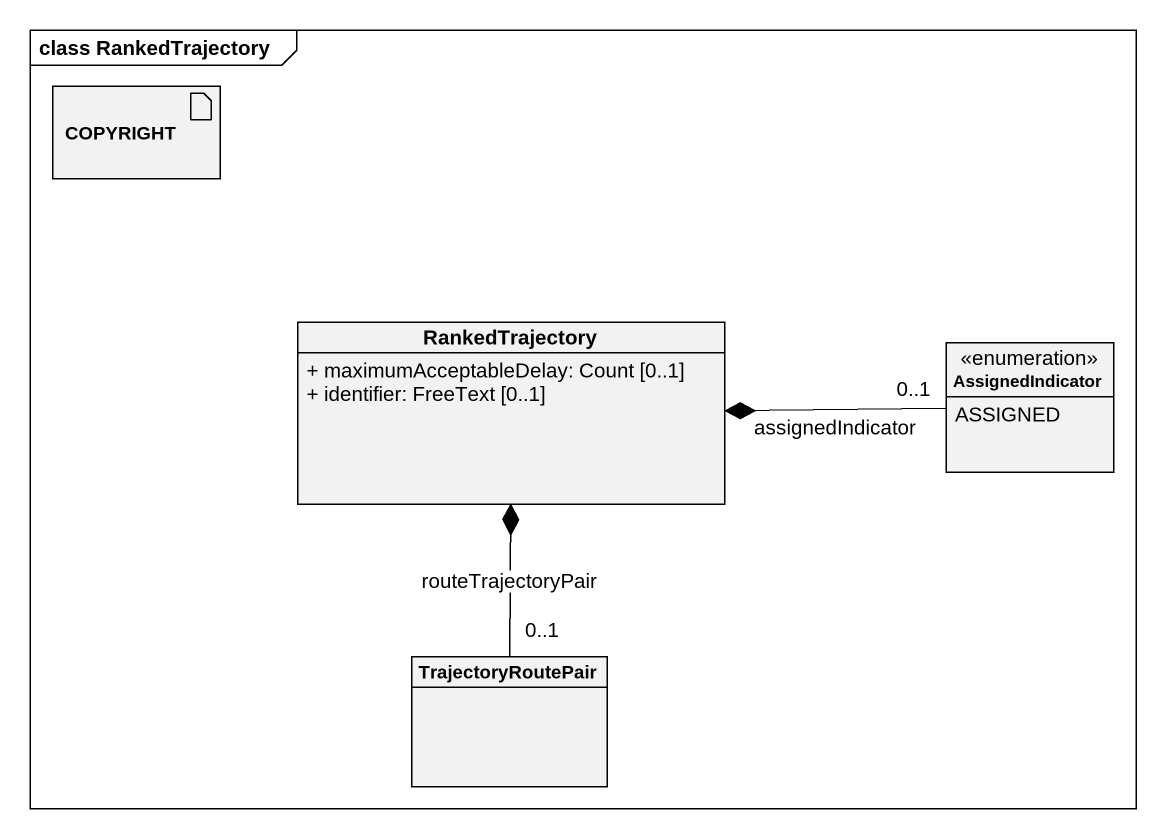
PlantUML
@startuml
mainframe class RankedTrajectory
allowmixing
hide circle
hide empty members
skinparam classAttributeIconSize 0
artifact COPYRIGHT
class RankedTrajectory {
  + maximumAcceptableDelay: Count [0..1]
  + identifier: FreeText [0..1]
}
enum AssignedIndicator {
  ASSIGNED
}
class TrajectoryRoutePair
RankedTrajectory *-right- "0..1" AssignedIndicator : assignedIndicator
RankedTrajectory *-- "0..1" TrajectoryRoutePair : routeTrajectoryPair
@enduml
